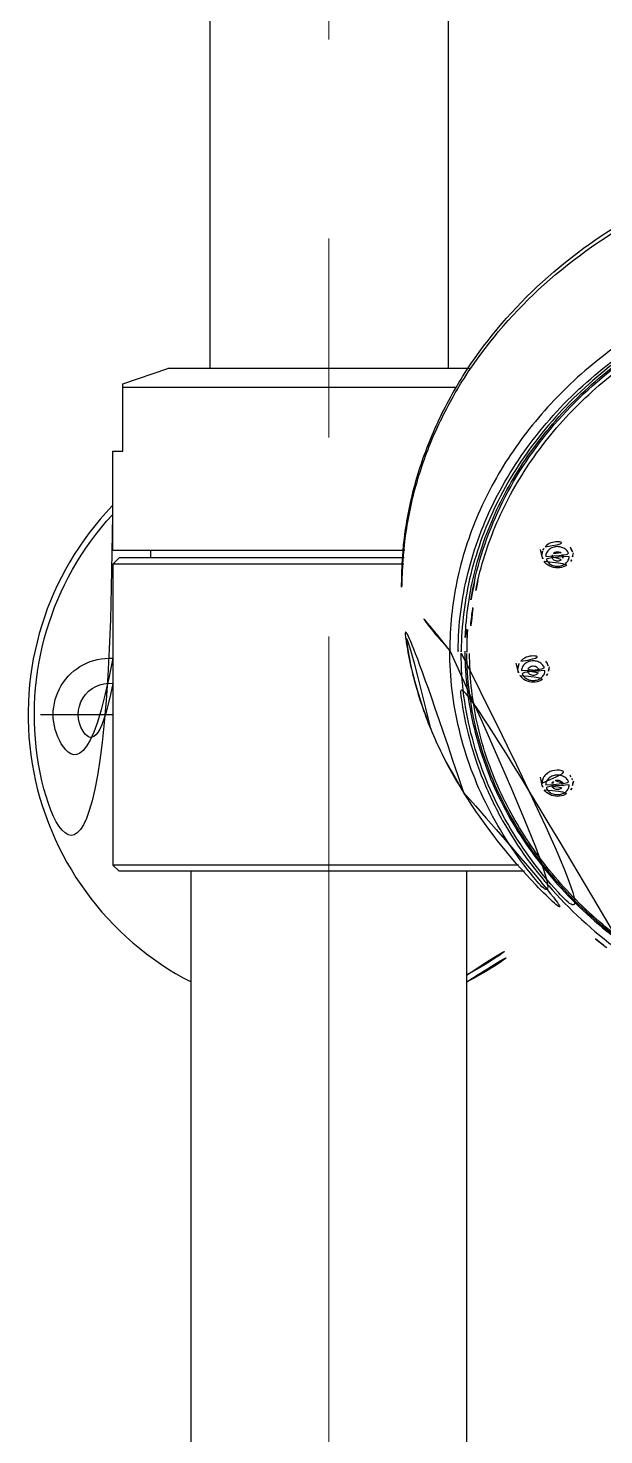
# Model space of a CAD drawing. Extents: x 16296660632 to 16296678186, y -37409619871 to -37409616409.
# Drawn here: x 16296676278.4 to 16296676324.3, y -37409616915.8 to -37409616803.5 of the extents above; entities that cross this region are included whole.
import ezdxf

# ---------------------------------------------------------------- set-up
doc = ezdxf.new("R2010")
doc.units = 0
doc.header["$LTSCALE"] = 10
doc.header["$MEASUREMENT"] = 0
doc.linetypes.add('CENTER2', pattern=[28.575, 19.05, -3.175, 3.175, -3.175])
doc.layers.get('0').update_dxf_attribs({"linetype": 'CONTINUOUS'})
doc.layers.add('Cneter', color=1, linetype='CENTER2', lineweight=13)

msp = doc.modelspace()

# ---------------------------------------------------------------- linework, layer by layer
at = {"ltscale": 0.5}
for p, q in [((16296676292.891911, -37409616703.85527), (16296676292.891911, -37409616830.705269)), ((16296676311.891911, -37409616703.85527), (16296676311.891911, -37409616830.705269)), ((16296676285.94191, -37409616831.932549), (16296676289.54191, -37409616830.705269)), ((16296676285.94191, -37409616831.932549), (16296676289.54191, -37409616830.705269)), ((16296676313.59482, -37409616830.705269), (16296676289.54191, -37409616830.705269)), ((16296676285.94191, -37409616837.305267), (16296676285.94191, -37409616831.932549)), ((16296676312.556881, -37409616832.205269), (16296676285.94191, -37409616832.205269)), ((16296676285.141911, -37409616837.305267), (16296676285.94191, -37409616837.305267)), ((16296676285.141911, -37409616845.205269), (16296676285.141911, -37409616837.305267)), ((16296676285.141911, -37409616845.205269), (16296676285.141911, -37409616837.305267)), ((16296676308.443041, -37409616845.205269), (16296676285.141911, -37409616845.205269)), ((16296676285.641911, -37409616845.805267), (16296676285.141911, -37409616846.305267)), ((16296676308.395849, -37409616845.805267), (16296676285.641911, -37409616845.805267)), ((16296676288.141911, -37409616845.205269), (16296676288.141911, -37409616845.805267)), ((16296676319.407949, -37409616845.734787), (16296676319.27142, -37409616845.129333)), ((16296676319.407949, -37409616845.734787), (16296676319.386749, -37409616845.54509)), ((16296676320.198931, -37409616845.562813), (16296676320.172541, -37409616845.713127)), ((16296676321.05707, -37409616845.770729), (16296676321.044621, -37409616845.819168)), ((16296676321.044621, -37409616845.819168), (16296676321.06074, -37409616845.771683)), ((16296676321.83555, -37409616845.734787), (16296676321.911131, -37409616845.399628)), ((16296676308.356529, -37409616846.305267), (16296676285.141911, -37409616846.305267)), ((16296676285.141911, -37409616846.305267), (16296676285.141911, -37409616870.305267)), ((16296676313.86282, -37409616849.845032), (16296676313.87463, -37409616849.761902)), ((16296676313.39192, -37409616851.506493), (16296676313.39192, -37409616853.263763)), ((16296676313.24192, -37409616853.247124), (16296676313.24194, -37409616853.277657)), ((16296676317.478121, -37409616854.846336), (16296676317.33395, -37409616854.207039)), ((16296676317.478121, -37409616854.846336), (16296676317.456909, -37409616854.656639)), ((16296676318.24192, -37409616854.80249), (16296676318.242849, -37409616854.822273)), ((16296676319.13163, -37409616854.880989), (16296676319.14192, -37409616854.802589)), ((16296676319.90572, -37409616854.846336), (16296676319.98517, -37409616854.494003)), ((16296676319.92692, -37409616854.656639), (16296676319.90572, -37409616854.846336)), ((16296676279.391911, -37409616858.305267), (16296676285.141911, -37409616858.305267)), ((16296676319.407949, -37409616863.957901), (16296676319.25915, -37409616863.298042)), ((16296676320.187071, -37409616863.84697), (16296676320.192381, -37409616863.934807)), ((16296676321.83555, -37409616863.957901), (16296676321.92124, -37409616863.577927)), ((16296676321.85676, -37409616863.768204), (16296676321.83555, -37409616863.957901)), ((16296676320.17267, -37409616863.935997), (16296676320.198851, -37409616864.042183)), ((16296676317.51977, -37409616870.305267), (16296676285.141911, -37409616870.305267)), ((16296676285.641911, -37409616870.805267), (16296676285.141911, -37409616870.305267)), ((16296676318.000231, -37409616870.805267), (16296676285.641911, -37409616870.805267)), ((16296676291.391911, -37409617013.482582), (16296676291.391911, -37409616870.805267)), ((16296676291.391911, -37409617013.482582), (16296676291.391911, -37409616870.805267)), ((16296676313.391911, -37409617013.482536), (16296676313.391911, -37409616870.805267)), ((16296676313.391911, -37409617013.482536), (16296676313.391911, -37409616870.805267))]:
    msp.add_line(p, q, dxfattribs=at)
for centre, radius, start, end in [((16296676302.391911, -37409616858.305267), 24, 136.08446362, 242.71698989), ((16296676302.391911, -37409616858.305267), 23.5, 137.33318219, 242.01436106), ((16296676320.991699, -37409616845.544441), 0.865056, 347.28819895, 359.95672393), ((16296676337.89543, -37409616847.873947), 29.703513, 180.31429963, 180.91801618), ((16296676339.46381, -37409616853.280151), 26.072449, 167.65539464, 176.11660413), ((16296676339.776661, -37409616853.484222), 26.168126, 167.00665283, 171.82194097), ((16296676339.421419, -37409616853.42907), 25.808672, 172.01752352, 179.9890717), ((16296676339.101231, -37409616853.24855), 25.859317, 176.13062685, 179.99694008), ((16296676339.258039, -37409616853.264961), 25.866124, 176.11923571, 179.99737721), ((16296676338.92544, -37409616853.413338), 26.227226, 179.52308351, 180), ((16296676338.997749, -37409616853.413338), 26.055836, 179.5724805, 180), ((16296676339.24131, -37409616853.263748), 25.849396, 180, 180.39823081), ((16296676284.891911, -37409616858.305267), 4.5, 86.80268727, 273.19731273), ((16296676284.891911, -37409616858.305267), 2.5, 84.20445859, 275.79554141), ((16296676320.251801, -37409616863.76754), 0.865056, 180.04327607, 192.71222747), ((16296676320.997009, -37409616863.768372), 0.859744, 0.01180257, 7.99218231), ((16296676302.391911, -37409616858.305267), 24, 297.28301011, 320.06530831), ((16296676302.391911, -37409616858.305267), 23.5, 297.98563894, 320.2020127), ((16296676347.034069, -37409616847.48391), 37.024759, 230.86246092, 235.45707639)]:
    msp.add_arc(centre, radius, start, end, dxfattribs=at)
for points, knots in [([(16296676308.192369, -37409616848.036797), (16296676308.18441, -37409616846.58564), (16296676308.38238, -37409616843.669342), (16296676309.31546, -37409616839.368263), (16296676310.869249, -37409616835.198357), (16296676313.756531, -37409616829.855217), (16296676318.82365, -37409616823.812943), (16296676323.972639, -37409616820.07946), (16296676326.76503, -37409616818.489212)], [0, 0, 0, 0, 0.1191380765, 0.2389608692, 0.3601313299, 0.4832153964, 0.7361834038, 1, 1, 1, 1]), ([(16296676308.23698, -37409616848.037376), (16296676308.23699, -37409616846.59906), (16296676308.449881, -37409616843.70858), (16296676309.40077, -37409616839.44738), (16296676310.96946, -37409616835.315903), (16296676313.87525, -37409616830.01667), (16296676318.96472, -37409616824.023277), (16296676324.12281, -37409616820.327347), (16296676326.92062, -37409616818.753311)], [0, 0, 0, 0, 0.1186424553, 0.2380626126, 0.3589495492, 0.4819218204, 0.7352010879, 1, 1, 1, 1]), ([(16296676343.293579, -37409616821.596336), (16296676341.130529, -37409616821.94738), (16296676336.886881, -37409616822.95343), (16296676330.886971, -37409616825.360573), (16296676325.46244, -37409616828.590134), (16296676320.77437, -37409616832.550728), (16296676316.96339, -37409616837.130852), (16296676314.14831, -37409616842.200027), (16296676312.42025, -37409616847.605087), (16296676312.03084, -37409616851.338043), (16296676312.03083, -37409616853.187103)], [0, 0, 0, 0, 0.1362038622, 0.2699356758, 0.4003464324, 0.5269174504, 0.6495676237, 0.7686724921, 0.8850707921, 1, 1, 1, 1]), ([(16296676312.699129, -37409616853.195107), (16296676312.71629, -37409616851.132263), (16296676313.246201, -37409616846.960533), (16296676315.4835, -37409616840.995949), (16296676319.06517, -37409616835.522682), (16296676323.842621, -37409616830.749748), (16296676329.626921, -37409616826.848412), (16296676336.197399, -37409616823.958237), (16296676343.307381, -37409616822.181908), (16296676350.691891, -37409616821.582672), (16296676358.07637, -37409616822.1819), (16296676365.186291, -37409616823.958214), (16296676371.756701, -37409616826.848289), (16296676377.540951, -37409616830.749527), (16296676382.318411, -37409616835.522377), (16296676385.90015, -37409616840.995567), (16296676388.137541, -37409616846.960136), (16296676388.667521, -37409616851.13192), (16296676388.68471, -37409616853.194794)], [0, 0, 0, 0, 0.0567862363, 0.1145152321, 0.1739300765, 0.2354607433, 0.2991954195, 0.3648956732, 0.4320593962, 0.5000012344, 0.5679428368, 0.6351058723, 0.7008051739, 0.7645389335, 0.8260689926, 0.885483689, 0.9432129576, 1, 1, 1, 1]), ([(16296676388.441191, -37409616853.219116), (16296676388.425911, -37409616851.168617), (16296676387.902531, -37409616847.021469), (16296676385.682711, -37409616841.091217), (16296676382.12553, -37409616835.649017), (16296676377.378759, -37409616830.90287), (16296676371.63032, -37409616827.023262), (16296676365.09971, -37409616824.149109), (16296676358.032351, -37409616822.382584), (16296676350.69186, -37409616821.786659), (16296676343.351391, -37409616822.382607), (16296676336.2841, -37409616824.149117), (16296676329.75358, -37409616827.023232), (16296676324.005211, -37409616830.902771), (16296676319.258459, -37409616835.648842), (16296676315.70125, -37409616841.091003), (16296676313.48135, -37409616847.021248), (16296676312.957939, -37409616851.168427), (16296676312.94264, -37409616853.218964)], [0, 0, 0, 0, 0.0567867561, 0.1145142455, 0.1739267641, 0.2354555369, 0.2991895846, 0.3648907208, 0.4320566131, 0.500001345, 0.5679458329, 0.6351110143, 0.7008111631, 0.7645442532, 0.8260723778, 0.8854847136, 0.9432124533, 1, 1, 1, 1]), ([(16296676313.300859, -37409616851.503593), (16296676313.422939, -37409616849.697647), (16296676314.05476, -37409616846.070381), (16296676316.11451, -37409616840.888077), (16296676319.21998, -37409616836.088303), (16296676323.272079, -37409616831.817123), (16296676328.14439, -37409616828.198502), (16296676333.689489, -37409616825.33754), (16296676339.73925, -37409616823.316963), (16296676343.972799, -37409616822.572418), (16296676346.11838, -37409616822.352859)], [0, 0, 0, 0, 0.114111469, 0.2301501552, 0.3493177304, 0.4723142033, 0.5993493452, 0.7301490567, 0.8640304762, 1, 1, 1, 1]), ([(16296676314.278521, -37409616847.600708), (16296676314.694469, -37409616845.798508), (16296676315.926611, -37409616842.228172), (16296676318.84976, -37409616837.293694), (16296676322.764919, -37409616832.872978), (16296676329.21179, -37409616827.786629), (16296676339.04805, -37409616823.44239), (16296676349.86108, -37409616822.191689), (16296676358.51877, -37409616823.086388), (16296676364.790251, -37409616824.699677), (16296676370.62776, -37409616827.205727), (16296676375.852779, -37409616830.530563), (16296676380.30158, -37409616834.575569), (16296676383.83231, -37409616839.220886), (16296676386.327511, -37409616844.321854), (16296676387.249769, -37409616847.950684), (16296676387.510201, -37409616849.768723)], [0, 0, 0, 0, 0.0570760218, 0.1155786138, 0.1759154757, 0.2382430697, 0.3678623247, 0.5018203062, 0.5691106006, 0.6356426071, 0.7008625845, 0.7643514624, 0.8258797562, 0.8854511328, 0.9433242543, 1, 1, 1, 1]), ([(16296676313.994169, -37409616847.7061), (16296676314.50598, -37409616845.363907), (16296676316.211229, -37409616840.721786), (16296676320.52635, -37409616834.544197), (16296676326.37936, -37409616829.35981), (16296676331.027941, -37409616826.775307), (16296676333.495781, -37409616825.707939)], [0, 0, 0, 0, 0.2361688415, 0.4804981725, 0.7351331281, 1, 1, 1, 1]), ([(16296676319.64562, -37409616844.915237), (16296676319.89002, -37409616844.652542), (16296676320.64562, -37409616844.369713), (16296676321.393909, -37409616844.676407), (16296676321.626499, -37409616844.947227)], [0, 0, 0, 0, 0.501272008, 1, 1, 1, 1]), ([(16296676319.386749, -37409616845.54509), (16296676319.386749, -37409616845.455276), (16296676319.40626, -37409616845.333893), (16296676319.44902, -37409616845.221367), (16296676319.461229, -37409616845.193443)], [0, 0, 0, 0, 0.7465460406, 1, 1, 1, 1]), ([(16296676319.461229, -37409616845.193443), (16296676319.472179, -37409616845.168388), (16296676319.52145, -37409616845.068207), (16296676319.588249, -37409616844.976891), (16296676319.64562, -37409616844.915237)], [0, 0, 0, 0, 0.2450938359, 1, 1, 1, 1]), ([(16296676319.684509, -37409616845.691032), (16296676319.684509, -37409616845.588676), (16296676319.737049, -37409616845.37542), (16296676319.951599, -37409616845.117287), (16296676320.2617, -37409616844.949257), (16296676320.621719, -37409616844.891121), (16296676320.98175, -37409616844.949242), (16296676321.29188, -37409616845.117271), (16296676321.506451, -37409616845.375397), (16296676321.559, -37409616845.588676), (16296676321.559, -37409616845.691032)], [0, 0, 0, 0, 0.1143120062, 0.2351299851, 0.3646504072, 0.4999888845, 0.6353273201, 0.7648540468, 0.8856828734, 1, 1, 1, 1]), ([(16296676321.559, -37409616845.691032), (16296676321.559, -37409616845.793388), (16296676321.506451, -37409616846.006653), (16296676321.29191, -37409616846.264771), (16296676320.98181, -37409616846.432823), (16296676320.62179, -37409616846.490936), (16296676320.261761, -37409616846.432831), (16296676319.95163, -37409616846.264801), (16296676319.737061, -37409616846.006668), (16296676319.684509, -37409616845.793388), (16296676319.684509, -37409616845.691032)], [0, 0, 0, 0, 0.1143120062, 0.2351299851, 0.3646504072, 0.4999888845, 0.6353273201, 0.7648540468, 0.8856828734, 1, 1, 1, 1]), ([(16296676320.172541, -37409616845.71312), (16296676320.17556, -37409616845.755959), (16296676320.200729, -37409616845.84333), (16296676320.287029, -37409616845.952187), (16296676320.41049, -37409616846.029953), (16296676320.604099, -37409616846.081497), (16296676320.855921, -37409616846.04538), (16296676321.00819, -37409616845.902473), (16296676321.044621, -37409616845.819168)], [0, 0, 0, 0, 0.1138723392, 0.233516235, 0.3607616388, 0.4939759056, 0.7589229456, 1, 1, 1, 1]), ([(16296676320.92696, -37409616845.415756), (16296676320.871149, -37409616845.372871), (16296676320.734751, -37409616845.313057), (16296676320.515471, -37409616845.312233), (16296676320.31716, -37409616845.394501), (16296676320.225109, -37409616845.503433), (16296676320.198931, -37409616845.562813)], [0, 0, 0, 0, 0.2524545239, 0.5142820142, 0.7672617258, 1, 1, 1, 1]), ([(16296676321.061069, -37409616845.771729), (16296676321.07749, -37409616845.70945), (16296676321.070049, -37409616845.566719), (16296676320.9811, -37409616845.457367), (16296676320.92696, -37409616845.415756)], [0, 0, 0, 0, 0.4854020913, 1, 1, 1, 1]), ([(16296676321.626499, -37409616844.947227), (16296676321.698509, -37409616845.031067), (16296676321.81498, -37409616845.219849), (16296676321.85676, -37409616845.438606), (16296676321.85676, -37409616845.54509)], [0, 0, 0, 0, 0.5093643098, 1, 1, 1, 1]), ([(16296676319.557011, -37409616846.07637), (16296676319.66909, -37409616846.241959), (16296676320.000971, -37409616846.516167), (16296676320.623489, -37409616846.650887), (16296676321.245621, -37409616846.514709), (16296676321.57667, -37409616846.239662), (16296676321.688231, -37409616846.073807)], [0, 0, 0, 0, 0.2447050461, 0.5000778082, 0.755397943, 1, 1, 1, 1]), ([(16296676313.150961, -37409616864.543663), (16296676312.37158, -37409616863.315117), (16296676310.97953, -37409616860.773621), (16296676309.43149, -37409616856.74308), (16296676308.465059, -37409616852.582771), (16296676308.2183, -37409616849.757721), (16296676308.19573, -37409616848.349899)], [0, 0, 0, 0, 0.2546827732, 0.5055390724, 0.7535275503, 1, 1, 1, 1]), ([(16296676310.50959, -37409616859.446533), (16296676309.76683, -37409616857.633553), (16296676308.62495, -37409616853.880333), (16296676308.23699, -37409616849.974823), (16296676308.23698, -37409616848.03801)], [0, 0, 0, 0, 0.502875579, 1, 1, 1, 1]), ([(16296676312.03083, -37409616853.187103), (16296676311.653811, -37409616852.779663), (16296676310.24522, -37409616851.175598), (16296676309.00983, -37409616849.4151), (16296676308.23698, -37409616848.037376)], [0, 0, 0, 0, 0.2600312709, 1, 1, 1, 1]), ([(16296676312.03083, -37409616853.187683), (16296676312.03084, -37409616855.325493), (16296676312.554079, -37409616859.654068), (16296676314.86512, -37409616865.843147), (16296676318.5945, -37409616871.510223), (16296676321.865471, -37409616874.737022), (16296676323.664591, -37409616876.201508)], [0, 0, 0, 0, 0.2410181196, 0.4860819444, 0.7384623674, 1, 1, 1, 1]), ([(16296676312.941919, -37409616853.413322), (16296676312.941919, -37409616854.553162), (16296676313.09222, -37409616856.842049), (16296676313.763559, -37409616860.228683), (16296676314.8741, -37409616863.53405), (16296676316.93589, -37409616867.81115), (16296676320.56764, -37409616872.765938), (16296676324.314421, -37409616876.006126), (16296676326.36408, -37409616877.44416)], [0, 0, 0, 0, 0.1196388673, 0.2399527975, 0.3614260807, 0.4846136389, 0.7371988318, 1, 1, 1, 1]), ([(16296676313.24194, -37409616853.277657), (16296676313.24435, -37409616855.318176), (16296676313.74103, -37409616859.447807), (16296676315.92045, -37409616865.358871), (16296676319.439079, -37409616870.787323), (16296676325.80558, -37409616877.192719), (16296676336.31048, -37409616882.89595), (16296676345.852671, -37409616884.424713), (16296676350.691919, -37409616884.424713)], [0, 0, 0, 0, 0.1138066675, 0.2294687725, 0.3484958032, 0.4717690673, 0.7300976215, 1, 1, 1, 1]), ([(16296676387.991289, -37409616853.443382), (16296676387.977171, -37409616855.47551), (16296676387.46092, -37409616859.584801), (16296676385.266159, -37409616865.460159), (16296676381.748659, -37409616870.849602), (16296676377.05617, -37409616875.547348), (16296676371.375259, -37409616879.385468), (16296676364.92321, -37409616882.227928), (16296676357.94215, -37409616883.974648), (16296676350.6919, -37409616884.563873), (16296676343.44165, -37409616883.97464), (16296676336.46059, -37409616882.227913), (16296676330.008551, -37409616879.385452), (16296676324.32765, -37409616875.547333), (16296676319.63516, -37409616870.849586), (16296676316.11767, -37409616865.460152), (16296676313.92292, -37409616859.584793), (16296676313.40666, -37409616855.47551), (16296676313.39254, -37409616853.443382)], [0, 0, 0, 0, 0.0569026785, 0.114722, 0.1741872813, 0.2357248105, 0.2994273716, 0.3650659727, 0.4321486621, 0.5000001745, 0.5678516739, 0.6349343257, 0.7005728697, 0.7642753645, 0.8258128276, 0.8852780512, 0.9430973347, 1, 1, 1, 1]), ([(16296676342.926519, -37409616883.608368), (16296676340.88792, -37409616883.244858), (16296676336.893431, -37409616882.235611), (16296676331.25679, -37409616879.886711), (16296676326.170179, -37409616876.776314), (16296676321.78138, -37409616872.989769), (16296676318.218479, -37409616868.631554), (16296676315.589211, -37409616863.822937), (16296676313.976009, -37409616858.70504), (16296676313.612749, -37409616855.173752), (16296676313.612749, -37409616853.424057)], [0, 0, 0, 0, 0.1361915651, 0.2698522961, 0.4001710521, 0.526672075, 0.6492927519, 0.7684302354, 0.8849250071, 1, 1, 1, 1]), ([(16296676317.69278, -37409616854.052307), (16296676317.9307, -37409616853.779778), (16296676318.691919, -37409616853.477188), (16296676319.453131, -37409616853.779778), (16296676319.691059, -37409616854.052307)], [0, 0, 0, 0, 0.5000000133, 1, 1, 1, 1]), ([(16296676326.246149, -37409616877.626709), (16296676324.177799, -37409616876.179527), (16296676320.39645, -37409616872.917229), (16296676316.73036, -37409616867.925232), (16296676314.64892, -37409616863.614807), (16296676313.52774, -37409616860.283287), (16296676312.849979, -37409616856.869591), (16296676312.698219, -37409616854.562309), (16296676312.698219, -37409616853.413322)], [0, 0, 0, 0, 0.2628244709, 0.5154168037, 0.6386013227, 0.7600677098, 0.8803727051, 1, 1, 1, 1]), ([(16296676317.456909, -37409616854.656639), (16296676317.456909, -37409616854.548843), (16296676317.49979, -37409616854.327187), (16296676317.61911, -37409616854.136688), (16296676317.69278, -37409616854.052307)], [0, 0, 0, 0, 0.4904304201, 1, 1, 1, 1]), ([(16296676317.754681, -37409616854.802589), (16296676317.754681, -37409616854.700233), (16296676317.80722, -37409616854.486977), (16296676318.021761, -37409616854.228851), (16296676318.331869, -37409616854.060806), (16296676318.691879, -37409616854.002678), (16296676319.05191, -37409616854.060791), (16296676319.362049, -37409616854.228821), (16296676319.576611, -37409616854.486954), (16296676319.62916, -37409616854.700233), (16296676319.62916, -37409616854.802589)], [0, 0, 0, 0, 0.1143120062, 0.2351299851, 0.3646504072, 0.4999888845, 0.6353273201, 0.7648540468, 0.8856828734, 1, 1, 1, 1]), ([(16296676319.62916, -37409616854.802589), (16296676319.62916, -37409616854.904938), (16296676319.57662, -37409616855.118202), (16296676319.36208, -37409616855.376328), (16296676319.05197, -37409616855.544357), (16296676318.69195, -37409616855.602501), (16296676318.331921, -37409616855.544388), (16296676318.02179, -37409616855.37635), (16296676317.80722, -37409616855.118217), (16296676317.754681, -37409616854.904953), (16296676317.754681, -37409616854.802589)], [0, 0, 0, 0, 0.1143120062, 0.2351299851, 0.3646504072, 0.4999888845, 0.6353273201, 0.7648540468, 0.8856828734, 1, 1, 1, 1]), ([(16296676319.14192, -37409616854.802589), (16296676319.141781, -37409616854.753464), (16296676319.116751, -37409616854.651077), (16296676319.0137, -37409616854.527138), (16296676318.86484, -37409616854.446457), (16296676318.691999, -37409616854.418541), (16296676318.51915, -37409616854.446419), (16296676318.370239, -37409616854.527046), (16296676318.267139, -37409616854.650978), (16296676318.242069, -37409616854.753357), (16296676318.24192, -37409616854.80249)], [0, 0, 0, 0, 0.1142959981, 0.2351237994, 0.3646364498, 0.4999749657, 0.6353147091, 0.7648428083, 0.885694434, 1, 1, 1, 1]), ([(16296676318.24255, -37409616854.822273), (16296676318.245461, -37409616854.867416), (16296676318.27236, -37409616854.959801), (16296676318.40016, -37409616855.113449), (16296676318.65634, -37409616855.207558), (16296676318.922319, -37409616855.146683), (16296676319.07589, -37409616855.013474), (16296676319.120371, -37409616854.92572), (16296676319.13187, -37409616854.881027)], [0, 0, 0, 0, 0.114507794, 0.2351374324, 0.4949007804, 0.7590199328, 0.8831819349, 1, 1, 1, 1]), ([(16296676319.691059, -37409616854.052307), (16296676319.764721, -37409616854.136688), (16296676319.884041, -37409616854.327187), (16296676319.92692, -37409616854.548843), (16296676319.92692, -37409616854.656639)], [0, 0, 0, 0, 0.5095695703, 1, 1, 1, 1]), ([(16296676317.627171, -37409616855.18792), (16296676317.73926, -37409616855.353508), (16296676318.071131, -37409616855.627724), (16296676318.693649, -37409616855.762444), (16296676319.315781, -37409616855.626266), (16296676319.646839, -37409616855.351212), (16296676319.75839, -37409616855.185364)], [0, 0, 0, 0, 0.2447050461, 0.5000778082, 0.755397943, 1, 1, 1, 1]), ([(16296676313.15094, -37409616864.543633), (16296676312.892031, -37409616864.13549), (16296676311.90107, -37409616862.49662), (16296676311.05234, -37409616860.771317), (16296676310.50959, -37409616859.446533)], [0, 0, 0, 0, 0.2523954273, 1, 1, 1, 1]), ([(16296676319.386749, -37409616863.768204), (16296676319.386749, -37409616863.66172), (16296676319.428671, -37409616863.442772), (16296676319.60718, -37409616863.153221), (16296676319.88056, -37409616862.925278), (16296676320.336519, -37409616862.728706), (16296676320.976801, -37409616862.715439), (16296676321.43528, -37409616862.963562), (16296676321.597891, -37409616863.138344)], [0, 0, 0, 0, 0.1124470648, 0.2291864803, 0.3525913108, 0.4823967251, 0.747876159, 1, 1, 1, 1]), ([(16296676319.684509, -37409616863.914139), (16296676319.684509, -37409616863.81179), (16296676319.737049, -37409616863.598534), (16296676319.95159, -37409616863.340401), (16296676320.2617, -37409616863.172363), (16296676320.621719, -37409616863.114227), (16296676320.98175, -37409616863.172348), (16296676321.29188, -37409616863.340378), (16296676321.506451, -37409616863.598511), (16296676321.55899, -37409616863.811783), (16296676321.55899, -37409616863.914139)], [0, 0, 0, 0, 0.1143120062, 0.2351299851, 0.3646504072, 0.4999888845, 0.6353273201, 0.7648540468, 0.8856828734, 1, 1, 1, 1]), ([(16296676320.31933, -37409616863.636749), (16296676320.272169, -37409616863.672394), (16296676320.19314, -37409616863.762039), (16296676320.1686, -37409616863.880569), (16296676320.172609, -37409616863.935997)], [0, 0, 0, 0, 0.5153865787, 1, 1, 1, 1]), ([(16296676321.044609, -37409616863.786011), (16296676321.01857, -37409616863.726883), (16296676320.92713, -37409616863.618332), (16296676320.72995, -37409616863.53582), (16296676320.511551, -37409616863.535728), (16296676320.37532, -37409616863.594437), (16296676320.31933, -37409616863.636749)], [0, 0, 0, 0, 0.2326569015, 0.4854839428, 0.7473002777, 1, 1, 1, 1]), ([(16296676321.597891, -37409616863.138344), (16296676321.617331, -37409616863.159233), (16296676321.690001, -37409616863.243881), (16296676321.749029, -37409616863.340477), (16296676321.78228, -37409616863.416542)], [0, 0, 0, 0, 0.255786852, 1, 1, 1, 1]), ([(16296676313.150921, -37409616864.54361), (16296676314.821119, -37409616867.176392), (16296676318.688681, -37409616872.128983), (16296676323.4708, -37409616876.210762), (16296676326.040079, -37409616877.981262)], [0, 0, 0, 0, 0.4998103114, 1, 1, 1, 1]), ([(16296676319.556999, -37409616864.299477), (16296676319.66909, -37409616864.465073), (16296676320.000971, -37409616864.739281), (16296676320.623489, -37409616864.873993), (16296676321.245621, -37409616864.737823), (16296676321.57667, -37409616864.462769), (16296676321.688219, -37409616864.296921)], [0, 0, 0, 0, 0.2447050461, 0.5000778082, 0.755397943, 1, 1, 1, 1]), ([(16296676321.55899, -37409616863.914139), (16296676321.55899, -37409616864.016487), (16296676321.506451, -37409616864.229752), (16296676321.29191, -37409616864.487877), (16296676320.98181, -37409616864.655922), (16296676320.62178, -37409616864.71405), (16296676320.261761, -37409616864.655937), (16296676319.95163, -37409616864.487907), (16296676319.737061, -37409616864.229767), (16296676319.684509, -37409616864.016487), (16296676319.684509, -37409616863.914139)], [0, 0, 0, 0, 0.1143120062, 0.2351299851, 0.3646504072, 0.4999888845, 0.6353273201, 0.7648540468, 0.8856828734, 1, 1, 1, 1]), ([(16296676320.198851, -37409616864.042183), (16296676320.23332, -37409616864.121071), (16296676320.373911, -37409616864.258377), (16296676320.654909, -37409616864.311798), (16296676320.926571, -37409616864.225922), (16296676321.04277, -37409616864.070259), (16296676321.0627, -37409616863.988861)], [0, 0, 0, 0, 0.2406392143, 0.5050253944, 0.7657573704, 1, 1, 1, 1])]:
    msp.add_open_spline(points, degree=3, knots=knots, dxfattribs=at)
for points in [[(16296676319.407949, -37409616845.734787), (16296676319.43528, -37409616845.85598), (16296676319.48737, -37409616845.973503), (16296676319.557011, -37409616846.07637)], [(16296676321.688231, -37409616846.073807), (16296676321.757, -37409616845.971573), (16296676321.808451, -37409616845.854988), (16296676321.83555, -37409616845.734787)], [(16296676317.478121, -37409616854.846336), (16296676317.50544, -37409616854.967529), (16296676317.557541, -37409616855.085037), (16296676317.627171, -37409616855.18792)], [(16296676319.75839, -37409616855.185364), (16296676319.82716, -37409616855.08313), (16296676319.878611, -37409616854.966553), (16296676319.90572, -37409616854.846336)], [(16296676321.0627, -37409616863.988861), (16296676321.07884, -37409616863.92292), (16296676321.07181, -37409616863.848213), (16296676321.044609, -37409616863.786011)], [(16296676321.78228, -37409616863.416542), (16296676321.814529, -37409616863.490311), (16296676321.837219, -37409616863.569107), (16296676321.84841, -37409616863.648827)], [(16296676319.407949, -37409616863.957901), (16296676319.43528, -37409616864.079086), (16296676319.48737, -37409616864.196602), (16296676319.556999, -37409616864.299477)], [(16296676321.688219, -37409616864.296921), (16296676321.75699, -37409616864.194679), (16296676321.808451, -37409616864.078087), (16296676321.83555, -37409616863.957901)]]:
    msp.add_open_spline(points, degree=3, dxfattribs=at)
at = {"layer": 'Cneter', "lineweight": 5, "ltscale": 0.5}
msp.add_line((16296676302.391911, -37409616566.340027), (16296676302.391911, -37409617650.434242), dxfattribs=at)

doc.saveas('drawing.dxf')
